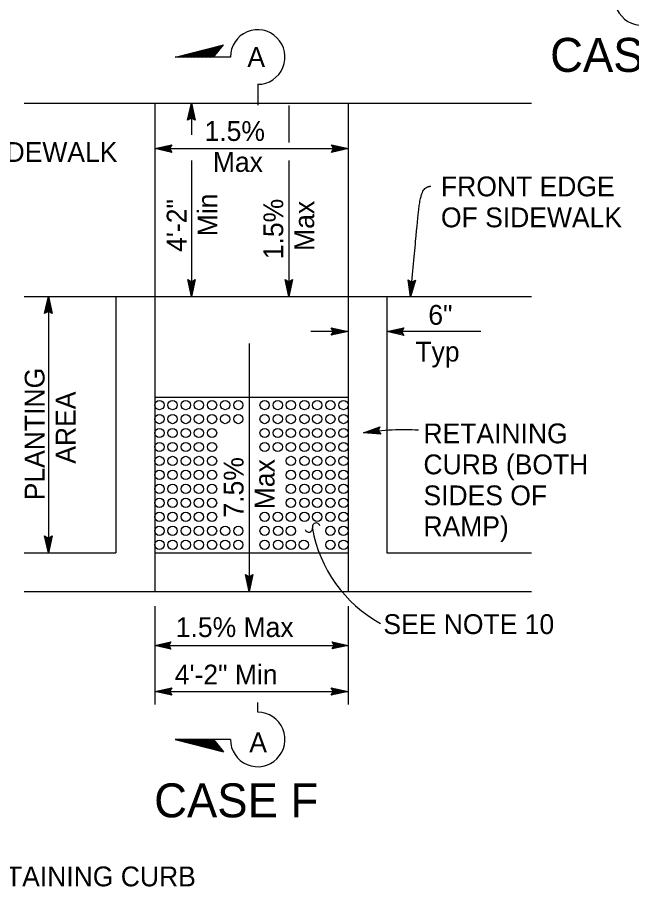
# Model space of a CAD drawing. Extents: x -893 to 867, y -474 to 712.
# Drawn here: x -212.4 to 4.6, y 97.8 to 404.8 of the extents above; entities that cross this region are included whole.
import ezdxf

# ---------------------------------------------------------------- set-up
doc = ezdxf.new("R2010")
doc.units = 0
for name, color, linetype in [('pp_PRESENTATION', 7, 'Continuous'), ('rd_HMA-DIKE', 7, 'Continuous'), ('rd_HMA-DIKE-anno', 7, 'Continuous')]:
    doc.layers.add(name, color=color, linetype=linetype)

msp = doc.modelspace()

# ---------------------------------------------------------------- linework, layer by layer
at = {"layer": 'pp_PRESENTATION'}
for p, q in [((-156.65, 390.84), (-139.59, 395.19)), ((-155.25, 390.84), (-139.96, 394.74)), ((-153.84, 390.84), (-140.32, 394.29)), ((-152.44, 390.84), (-140.69, 393.84)), ((-151.04, 390.84), (-141.05, 393.39)), ((-143.11, 390.84), (-139.59, 395.19)), ((-137.11, 390.84), (-156.65, 390.84)), ((-149.64, 390.84), (-141.42, 392.94)), ((-148.23, 390.84), (-141.78, 392.49)), ((-146.83, 390.84), (-142.15, 392.04)), ((-145.43, 390.84), (-142.51, 391.59)), ((-144.02, 390.84), (-142.88, 391.13)), ((-127.47, 381.2), (-127.47, 373.86)), ((-127.47, 159.41), (-127.47, 162.75)), ((-156.65, 149.76), (-139.59, 145.42)), ((-137.11, 149.76), (-156.65, 149.76)), ((-155.24, 149.76), (-139.96, 145.87)), ((-153.84, 149.76), (-140.32, 146.32)), ((-152.44, 149.76), (-140.69, 146.77)), ((-151.04, 149.76), (-141.05, 147.22)), ((-149.64, 149.76), (-141.42, 147.67)), ((-148.23, 149.76), (-141.78, 148.12)), ((-146.83, 149.76), (-142.15, 148.57)), ((-145.43, 149.76), (-142.51, 149.02)), ((-144.02, 149.76), (-142.88, 149.47)), ((-143.11, 149.76), (-139.59, 145.42))]:
    msp.add_line(p, q, dxfattribs=at)
for centre, start, end in [((8.3, 411.7), 180, 90.0005), ((-127.47, 390.84), 269.9995, 180), ((-127.47, 149.76), 180, 90.0005)]:
    msp.add_arc(centre, 9.64, start, end, dxfattribs=at)
at = {"layer": 'rd_HMA-DIKE'}
for p, q in [((-210.01, 374.5), (-30.72, 374.5)), ((-163.87, 374.5), (-163.87, 306.19)), ((-95.47, 374.5), (-95.47, 306.19)), ((-210.01, 306.19), (-30.72, 306.19)), ((-177.55, 306.19), (-177.55, 215.66)), ((-163.87, 306.19), (-163.87, 201.98)), ((-95.47, 306.19), (-95.47, 201.98)), ((-81.79, 306.19), (-81.79, 215.66)), ((-163.87, 270.65), (-126.05, 270.65)), ((-126.05, 270.65), (-95.47, 270.65)), ((-210.01, 215.66), (-177.55, 215.66)), ((-163.87, 215.66), (-95.47, 215.66)), ((-81.79, 215.66), (-30.72, 215.66)), ((-210.01, 201.98), (-30.72, 201.98))]:
    msp.add_line(p, q, dxfattribs=at)
for centre in [(-162.19, 267.89), (-157.54, 267.89), (-152.9, 267.89), (-148.25, 267.89), (-143.61, 267.89), (-138.96, 267.89), (-134.31, 267.89), (-125.02, 267.89), (-120.38, 267.89), (-115.73, 267.89), (-110.97, 267.89), (-106.44, 267.89), (-101.79, 267.89), (-97.15, 267.89), (-162.19, 262.95), (-157.54, 262.95), (-152.9, 262.95), (-148.25, 262.95), (-143.61, 262.95), (-138.96, 262.95), (-134.31, 262.95), (-125.02, 262.95), (-120.38, 262.95), (-115.73, 262.95), (-110.97, 262.95), (-106.44, 262.95), (-101.79, 262.95), (-97.15, 262.95), (-162.19, 258.02), (-157.54, 258.02), (-152.9, 258.02), (-148.25, 258.02), (-143.61, 258.02), (-125.02, 258.02), (-120.38, 258.02), (-115.73, 258.02), (-110.97, 258.02), (-106.44, 258.02), (-101.79, 258.02), (-97.15, 258.02), (-162.19, 253.08), (-157.54, 253.08), (-152.9, 253.08), (-148.25, 253.08), (-143.61, 253.08), (-125.02, 253.08), (-120.38, 253.08), (-115.73, 253.08), (-110.97, 253.08), (-106.44, 253.08), (-101.79, 253.08), (-97.15, 253.08), (-162.19, 248.14), (-162.19, 248.14), (-157.54, 248.14), (-157.54, 248.14), (-152.9, 248.14), (-152.9, 248.14), (-148.25, 248.14), (-148.25, 248.14), (-143.61, 248.14), (-143.61, 248.14), (-115.73, 248.14), (-115.73, 248.14), (-110.97, 248.14), (-110.97, 248.14), (-106.44, 248.14), (-106.44, 248.14), (-101.79, 248.14), (-101.79, 248.14), (-97.15, 248.14), (-97.15, 248.14), (-162.19, 243.21), (-157.54, 243.21), (-152.9, 243.21), (-148.25, 243.21), (-143.61, 243.21), (-115.73, 243.21), (-110.97, 243.21), (-106.44, 243.21), (-101.79, 243.21), (-97.15, 243.21), (-162.19, 238.27), (-157.54, 238.27), (-152.9, 238.27), (-148.25, 238.27), (-143.61, 238.27), (-115.73, 238.27), (-115.73, 238.27), (-110.97, 238.27), (-106.44, 238.27), (-101.79, 238.27), (-97.15, 238.27), (-162.19, 233.34), (-157.54, 233.34), (-152.9, 233.34), (-148.25, 233.34), (-143.61, 233.34), (-115.73, 233.34), (-110.97, 233.34), (-106.44, 233.34), (-101.79, 233.34), (-97.15, 233.34), (-162.19, 228.4), (-157.54, 228.4), (-152.9, 228.4), (-148.25, 228.4), (-143.61, 228.4), (-125.02, 228.4), (-120.38, 228.4), (-115.73, 228.4), (-110.97, 228.4), (-106.44, 228.4), (-101.79, 228.4), (-97.15, 228.4), (-162.19, 223.46), (-157.54, 223.46), (-152.9, 223.47), (-148.25, 223.46), (-143.61, 223.46), (-138.96, 223.46), (-134.31, 223.46), (-125.02, 223.46), (-120.26, 223.46), (-115.73, 223.46), (-101.79, 223.46), (-97.15, 223.46), (-162.19, 218.53), (-157.54, 218.53), (-152.9, 218.53), (-148.25, 218.53), (-143.61, 218.53), (-138.96, 218.53), (-134.31, 218.53), (-125.02, 218.53), (-120.26, 218.53), (-115.73, 218.53), (-111.2, 218.53), (-101.79, 218.53), (-97.15, 218.53)]:
    msp.add_circle(centre, 1.64, dxfattribs=at)
at = {"layer": 'rd_HMA-DIKE-anno'}
for p, q in [((-152.22, 368.5), (-150.88, 374.5)), ((-151.87, 368.71), (-150.88, 373.12)), ((-151.51, 368.95), (-150.88, 371.73)), ((-150.88, 374.5), (-150.88, 374.5)), ((-150.88, 374.5), (-149.55, 368.5)), ((-150.88, 374.5), (-150.88, 363.34)), ((-150.88, 373.11), (-149.91, 368.73)), ((-150.88, 371.73), (-150.26, 368.91)), ((-116.48, 373.74), (-116.48, 360.65)), ((-150.88, 369.3), (-152.22, 368.5)), ((-151.16, 369.12), (-150.89, 370.35)), ((-150.89, 370.35), (-150.62, 369.14)), ((-149.55, 368.5), (-150.88, 369.3)), ((-152.22, 368.5), (-152.22, 368.5)), ((-149.55, 368.5), (-149.55, 368.5)), ((-163.79, 358.5), (-157.79, 359.83)), ((-162.4, 358.5), (-158.03, 359.47)), ((-157.79, 359.83), (-158.59, 358.5)), ((-157.79, 359.83), (-157.79, 359.83)), ((-100.59, 358.5), (-101.39, 359.84)), ((-101.39, 359.84), (-101.39, 359.84)), ((-101.39, 359.84), (-95.39, 358.5)), ((-101.18, 359.48), (-96.77, 358.5)), ((-163.79, 358.5), (-95.39, 358.5)), ((-157.79, 357.16), (-163.79, 358.5)), ((-163.79, 358.5), (-163.79, 358.5)), ((-158.01, 357.51), (-162.41, 358.49)), ((-161.03, 358.49), (-158.21, 359.12)), ((-158.24, 357.87), (-161.03, 358.49)), ((-159.65, 358.49), (-158.44, 358.76)), ((-158.42, 358.22), (-159.65, 358.49)), ((-158.59, 358.5), (-157.79, 357.16)), ((-157.79, 357.16), (-157.79, 357.16)), ((-95.39, 358.5), (-101.39, 357.17)), ((-101.39, 357.17), (-100.59, 358.5)), ((-101.39, 357.17), (-101.39, 357.17)), ((-96.78, 358.49), (-101.16, 357.52)), ((-98.16, 358.5), (-100.98, 357.87)), ((-100.94, 359.12), (-98.16, 358.5)), ((-100.77, 358.77), (-99.54, 358.5)), ((-99.54, 358.5), (-100.75, 358.23)), ((-95.39, 358.5), (-95.39, 358.5)), ((-150.88, 354.25), (-150.88, 306.19)), ((-116.48, 354.25), (-116.48, 306.19)), ((-150.88, 306.19), (-152.21, 312.19)), ((-152.21, 312.19), (-152.21, 312.19)), ((-152.21, 312.19), (-150.88, 311.39)), ((-150.89, 307.58), (-151.85, 311.96)), ((-150.88, 308.96), (-151.51, 311.78)), ((-150.88, 310.34), (-151.15, 311.55)), ((-150.88, 311.39), (-149.54, 312.19)), ((-149.54, 312.19), (-150.88, 306.19)), ((-149.9, 311.98), (-150.88, 307.57)), ((-150.26, 311.74), (-150.88, 308.96)), ((-150.6, 311.57), (-150.88, 310.34)), ((-149.54, 312.19), (-149.54, 312.19)), ((-116.48, 306.19), (-117.81, 312.19)), ((-117.81, 312.19), (-117.81, 312.19)), ((-117.81, 312.19), (-116.48, 311.39)), ((-116.48, 307.58), (-117.45, 311.96)), ((-116.48, 308.96), (-117.1, 311.78)), ((-116.48, 310.34), (-116.75, 311.55)), ((-116.48, 311.39), (-115.14, 312.19)), ((-115.14, 312.19), (-116.48, 306.19)), ((-115.5, 311.98), (-116.48, 307.57)), ((-115.86, 311.74), (-116.48, 308.96)), ((-116.2, 311.57), (-116.48, 310.34)), ((-115.14, 312.19), (-115.14, 312.19)), ((-73.48, 306.09), (-74.34, 312.17)), ((-74.34, 312.17), (-74.34, 312.17)), ((-74.34, 312.17), (-73.07, 311.27)), ((-73.37, 307.48), (-74, 311.91)), ((-73.26, 308.84), (-73.66, 311.71)), ((-71.67, 311.96), (-73.48, 306.09)), ((-72.05, 311.78), (-73.37, 307.46)), ((-73.15, 310.22), (-73.32, 311.45)), ((-72.42, 311.57), (-73.26, 308.84)), ((-72.78, 311.42), (-73.15, 310.22)), ((-73.07, 311.27), (-71.67, 311.96)), ((-71.67, 311.96), (-71.67, 311.96)), ((-202.77, 300.19), (-201.43, 306.19)), ((-202.41, 300.41), (-201.43, 304.81)), ((-201.43, 306.19), (-201.43, 215.66)), ((-201.43, 306.19), (-201.43, 306.19)), ((-201.43, 306.19), (-200.1, 300.19)), ((-201.42, 304.8), (-200.46, 300.43)), ((-150.88, 306.19), (-150.88, 306.19)), ((-116.48, 306.19), (-116.48, 306.19)), ((-73.48, 306.09), (-73.48, 306.09)), ((-201.43, 300.99), (-202.77, 300.19)), ((-202.05, 300.64), (-201.43, 303.43)), ((-201.71, 300.82), (-201.43, 302.05)), ((-201.43, 303.43), (-200.8, 300.6)), ((-201.43, 302.05), (-201.16, 300.84)), ((-200.1, 300.19), (-201.43, 300.99)), ((-202.77, 300.19), (-202.77, 300.19)), ((-200.1, 300.19), (-200.1, 300.19)), ((-100.67, 293.86), (-101.47, 295.2)), ((-101.47, 295.2), (-101.47, 295.2)), ((-101.47, 295.2), (-95.47, 293.86)), ((-101.25, 294.84), (-96.85, 293.86)), ((-81.79, 293.86), (-75.79, 295.19)), ((-80.4, 293.86), (-76.02, 294.83)), ((-75.79, 295.19), (-76.59, 293.86)), ((-75.79, 295.19), (-75.79, 295.19)), ((-95.47, 293.86), (-108.7, 293.86)), ((-95.47, 293.86), (-101.47, 292.53)), ((-101.47, 292.53), (-100.67, 293.86)), ((-101.47, 292.53), (-101.47, 292.53)), ((-96.86, 293.86), (-101.23, 292.89)), ((-98.23, 293.86), (-101.06, 293.24)), ((-101.02, 294.49), (-98.23, 293.86)), ((-100.84, 294.14), (-99.61, 293.86)), ((-99.61, 293.86), (-100.82, 293.6)), ((-95.47, 293.86), (-95.47, 293.86)), ((-48.65, 293.86), (-81.79, 293.86)), ((-75.79, 292.52), (-81.79, 293.86)), ((-81.79, 293.86), (-81.79, 293.86)), ((-76, 292.88), (-80.41, 293.86)), ((-79.03, 293.86), (-76.2, 294.48)), ((-76.24, 293.24), (-79.03, 293.86)), ((-77.64, 293.86), (-76.43, 294.13)), ((-76.41, 293.58), (-77.64, 293.86)), ((-76.59, 293.86), (-75.79, 292.52)), ((-75.79, 292.52), (-75.79, 292.52)), ((-130.5, 289.58), (-130.5, 201.98)), ((-90.1, 258.02), (-84.37, 260.23)), ((-83.97, 257.59), (-90.1, 258.02)), ((-90.1, 258.02), (-90.1, 258.02)), ((-84.24, 257.91), (-88.74, 258.23)), ((-88.73, 258.23), (-84.54, 259.84)), ((-87.37, 258.43), (-84.67, 259.47)), ((-84.52, 258.23), (-87.37, 258.43)), ((-86, 258.63), (-84.85, 259.08)), ((-84.75, 258.54), (-86, 258.63)), ((-84.37, 260.23), (-84.96, 258.79)), ((-84.96, 258.79), (-83.97, 257.59)), ((-84.37, 260.23), (-84.37, 260.23)), ((-83.97, 257.59), (-83.97, 257.59)), ((-201.43, 215.66), (-202.76, 221.66)), ((-202.76, 221.66), (-202.76, 221.66)), ((-202.76, 221.66), (-201.43, 220.86)), ((-201.43, 217.05), (-202.4, 221.42)), ((-201.43, 218.42), (-202.05, 221.25)), ((-201.43, 220.86), (-200.09, 221.66)), ((-200.09, 221.66), (-201.43, 215.66)), ((-200.44, 221.44), (-201.43, 217.04)), ((-200.8, 221.21), (-201.43, 218.42)), ((-200.09, 221.66), (-200.09, 221.66)), ((-201.42, 219.8), (-201.69, 221.01)), ((-201.15, 221.03), (-201.42, 219.8)), ((-201.43, 215.66), (-201.43, 215.66)), ((-95.47, 211.81), (-95.47, 205.69)), ((-130.5, 201.98), (-131.83, 207.98)), ((-131.83, 207.98), (-131.83, 207.98)), ((-131.83, 207.98), (-130.5, 207.18)), ((-130.51, 203.37), (-131.47, 207.74)), ((-130.5, 204.74), (-131.13, 207.57)), ((-130.5, 206.12), (-130.77, 207.33)), ((-130.5, 207.18), (-129.16, 207.98)), ((-129.16, 207.98), (-130.5, 201.98)), ((-129.52, 207.76), (-130.5, 203.36)), ((-129.88, 207.53), (-130.5, 204.74)), ((-130.22, 207.35), (-130.5, 206.12)), ((-129.16, 207.98), (-129.16, 207.98)), ((-130.5, 201.98), (-130.5, 201.98)), ((-163.87, 196.81), (-163.87, 162.13)), ((-95.47, 196.81), (-95.47, 162.13)), ((-163.87, 182.97), (-158.17, 184.23)), ((-163.87, 182.97), (-95.47, 182.97)), ((-158.17, 181.7), (-163.87, 182.97)), ((-163.87, 182.97), (-163.87, 182.97)), ((-158.37, 182.04), (-162.56, 182.97)), ((-162.55, 182.97), (-158.39, 183.89)), ((-161.24, 182.97), (-158.56, 183.56)), ((-158.6, 182.38), (-161.24, 182.97)), ((-159.93, 182.97), (-158.78, 183.22)), ((-158.76, 182.71), (-159.93, 182.97)), ((-158.17, 184.23), (-158.93, 182.97)), ((-158.93, 182.97), (-158.17, 181.7)), ((-158.17, 184.23), (-158.17, 184.23)), ((-158.17, 181.7), (-158.17, 181.7)), ((-100.41, 182.97), (-101.17, 184.24)), ((-101.17, 184.24), (-101.17, 184.24)), ((-101.17, 184.24), (-95.47, 182.97)), ((-95.47, 182.97), (-101.17, 181.71)), ((-101.17, 181.71), (-100.41, 182.97)), ((-101.17, 181.71), (-101.17, 181.71)), ((-100.96, 183.91), (-96.78, 182.97)), ((-96.79, 182.97), (-100.95, 182.05)), ((-98.09, 182.97), (-100.78, 182.38)), ((-100.74, 183.56), (-98.09, 182.97)), ((-100.57, 183.23), (-99.41, 182.97)), ((-99.41, 182.97), (-100.55, 182.72)), ((-95.47, 182.97), (-95.47, 182.97)), ((-163.87, 166.7), (-157.87, 168.03)), ((-163.87, 166.7), (-95.47, 166.7)), ((-157.87, 165.36), (-163.87, 166.7)), ((-163.87, 166.7), (-163.87, 166.7)), ((-158.08, 165.72), (-162.49, 166.7)), ((-162.48, 166.7), (-158.1, 167.67)), ((-161.11, 166.7), (-158.28, 167.32)), ((-158.32, 166.08), (-161.11, 166.7)), ((-159.72, 166.7), (-158.52, 166.96)), ((-158.49, 166.42), (-159.72, 166.7)), ((-157.87, 168.03), (-158.67, 166.7)), ((-158.67, 166.7), (-157.87, 165.36)), ((-157.87, 168.03), (-157.87, 168.03)), ((-100.67, 166.7), (-101.47, 168.04)), ((-101.47, 168.04), (-101.47, 168.04)), ((-101.47, 168.04), (-95.47, 166.7)), ((-95.47, 166.7), (-101.47, 165.37)), ((-101.47, 165.37), (-100.67, 166.7)), ((-101.25, 167.68), (-96.85, 166.7)), ((-96.86, 166.7), (-101.23, 165.73)), ((-98.23, 166.7), (-101.06, 166.08)), ((-101.02, 167.32), (-98.23, 166.7)), ((-100.84, 166.98), (-99.61, 166.7)), ((-99.61, 166.7), (-100.82, 166.43)), ((-95.47, 166.7), (-95.47, 166.7)), ((-157.87, 165.36), (-157.87, 165.36)), ((-101.47, 165.37), (-101.47, 165.37))]:
    msp.add_line(p, q, dxfattribs=at)
for centre, radius, start, end in [((-109.41, 224.31), 1.33, 195.9148, 10.2297), ((-106.83, 224.92), 1.33, 13.9762, 196.539), ((-61.05, 232.63), 47.8, 189.9949, 241.1545)]:
    msp.add_arc(centre, radius, start, end, dxfattribs=at)
msp.add_ellipse((-97.66, 235.81), major_axis=(-48.36, -12.69), ratio=0.405153, start_param=4.01811, end_param=4.450384, dxfattribs=at)
msp.add_open_spline([(-73.48, 306.09), (-70.64, 337.38), (-69.71, 342.17), (-68.65, 344.29), (-67.05, 345.22), (-66.25, 345.22)], degree=2, dxfattribs=at)

# ---------------------------------------------------------------- texts
at = {"layer": 'pp_PRESENTATION'}
for p in [(-131.12, 387.35), (-130.44, 145.22)]:
    msp.add_text('A', height=7, dxfattribs=at).set_placement(p)
at = {"layer": 'rd_HMA-DIKE-anno'}
for s, height, p in [('CASE C', 12, (-24.13, 385.6)), ('1.5%', 7, (-146.25, 361.2)), ('SIDEWALK', 7, (-225.41, 353.79)), ('Max', 7, (-143.32, 350.26)), ('FRONT EDGE', 7, (-62.71, 341.63)), ('OF SIDEWALK', 7, (-62.71, 330.69)), ('6"', 7, (-67.18, 296.26)), ('Typ', 7, (-71.75, 283.26)), ('RETAINING', 7, (-68.91, 254.37)), ('CURB (BOTH', 7, (-68.91, 243.43)), ('SIDES OF', 7, (-68.91, 232.49)), ('RAMP)', 7, (-68.91, 221.56)), ('SEE NOTE 10', 7, (-83.06, 186.99)), ('1.5% Max', 7, (-156.41, 185.93)), ('4\'-2" Min', 7, (-156.78, 169.18)), ('CASE F', 12, (-164.05, 122.23)), ('RETAINING CURB', 7, (-229.42, 97.86))]:
    msp.add_text(s, height=height, dxfattribs=at).set_placement(p)
for s, p in [('Min', (-141.69, 327.51)), ('4\'-2"', (-152.62, 322.01)), ('1.5%', (-118.45, 319.42)), ('Max', (-107.51, 322.35)), ('PLANTING', (-202.78, 234.23)), ('AREA', (-191.84, 247.17)), ('7.5%', (-132.47, 228.15)), ('Max', (-121.53, 231.08))]:
    msp.add_text(s, height=7, rotation=90, dxfattribs=at).set_placement(p)

doc.saveas('drawing.dxf')
